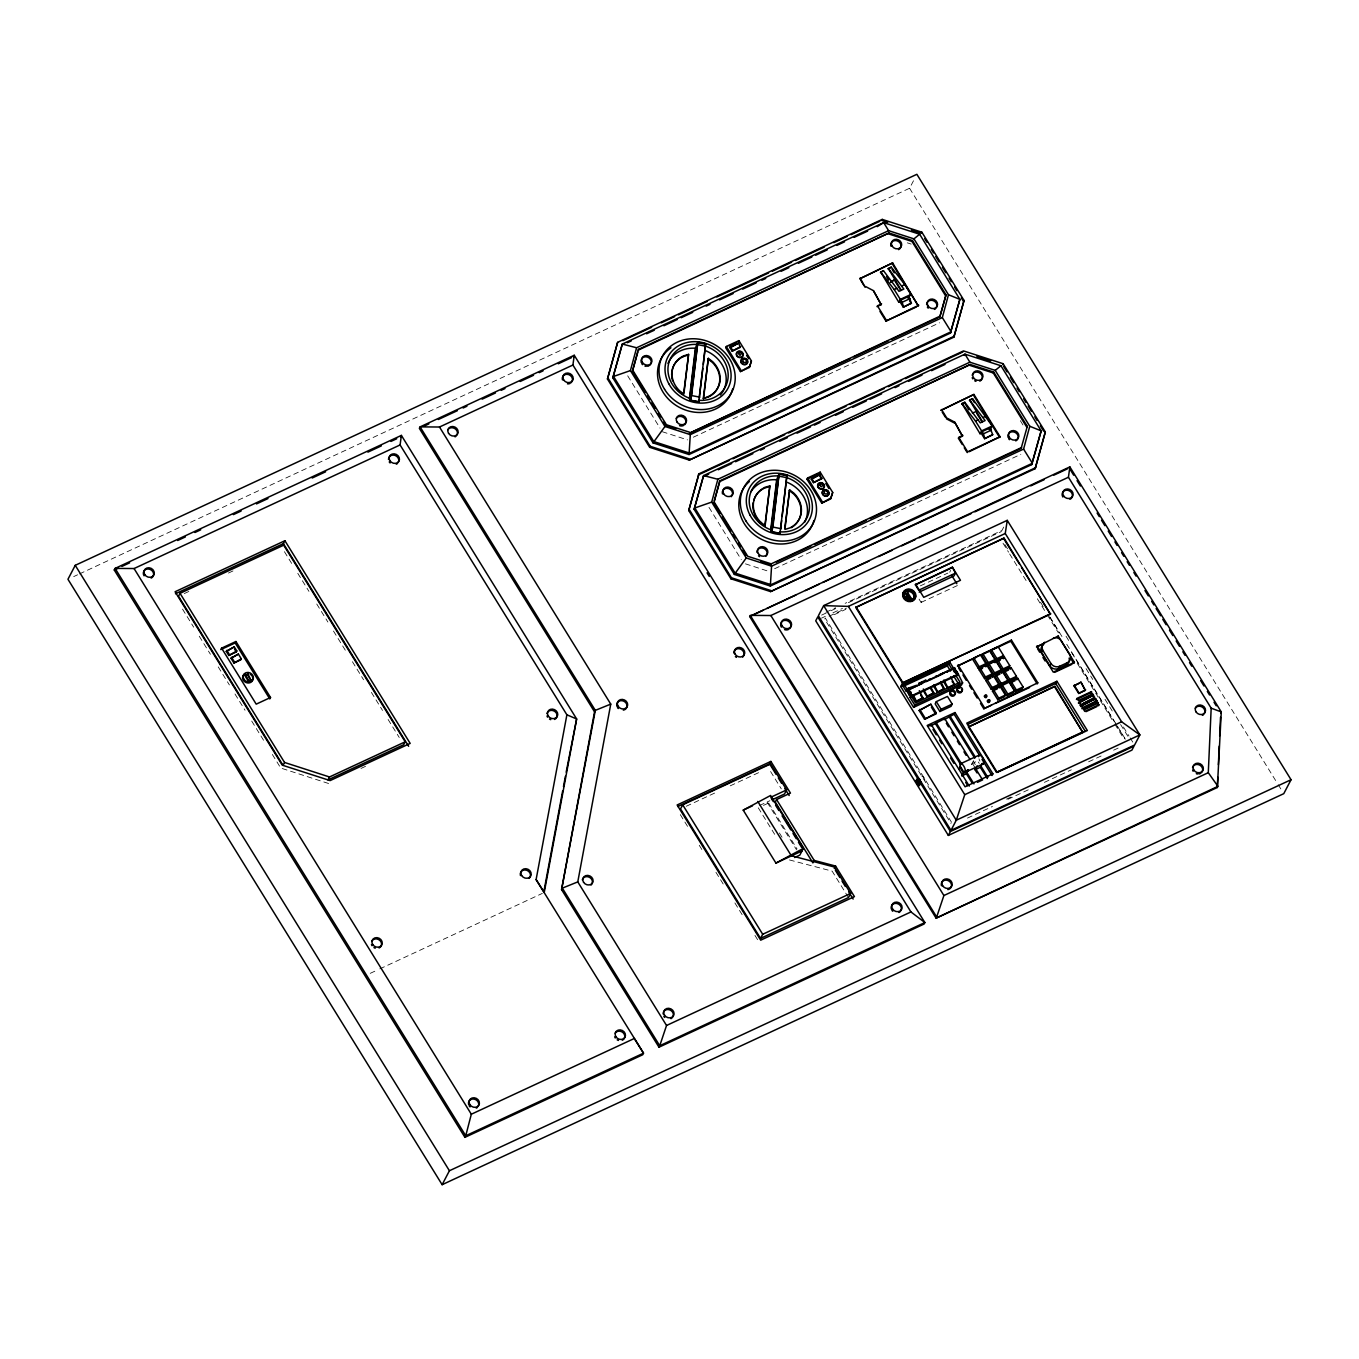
<?xml version="1.0" encoding="UTF-8"?>
<svg xmlns="http://www.w3.org/2000/svg" width="1359" height="1359" viewBox="0 0 1359 1359"><rect width="100%" height="100%" fill="white"/><g stroke="black" fill="none" stroke-linecap="round" stroke-linejoin="round"><path stroke-width="0.75" stroke-dasharray="5 3.75" d="M79.485 573.906L909.579 188.255L915.049 177.791M763.452 805.411L768.65 802.999L769.84 800.689M919.075 599.132L921.096 602.411L922.863 599.047M949.703 572.224L950.637 570.423M1003.723 527.088L1001.957 530.469L845.145 603.328M971.651 764.268L973.537 760.666M73.709 576.59L77.565 574.806M184.28 593.577L190.039 590.893M228.431 573.056L234.19 570.372M693.328 437.207L939.562 322.796M774.613 568.725L1020.847 454.314M361.001 768.447L366.726 765.78M826.017 612.213L835.581 607.762M821.6 615.117L829.262 611.567M831.164 610.667L836.906 608M848.373 602.683L1001.379 531.59M821.465 618.158L825.287 616.391M832.931 612.841L842.495 608.39M829.143 616.222L846.436 608.169M834.307 614.659L845.859 609.291M920.332 585.865L947.869 573.073M921.096 602.411L957.823 585.355M686.261 806.261L714.936 792.943M730.225 785.842L758.9 772.524M370.26 973.333L377.904 969.782M379.824 968.882L542.309 893.407M759.477 805.513L769.873 800.723M971.396 764.387L977.546 760.683L979.227 763.418M1006.509 799.092L1012.285 796.408M967.472 818.084L992.461 806.465M1007.851 799.33L1029.001 789.494M1044.391 782.359L1071.3 769.84M1088.61 761.804L1104.001 754.653M1113.616 750.185L1119.374 747.501M921.912 776.312L923.78 777.331L925.479 781.391M789.443 859.941L832.15 871.136L848.475 897.552M907.302 242.836L911.193 244.093M662.224 431.703L687.552 439.891M745.462 563.849L768.837 571.409M328.589 783.497L280.735 768.039L270.696 751.782M909.579 188.255L1277.086 782.869M1278.19 784.67L1281.537 790.072M1020.337 420.695L1024.788 427.898M1123.434 727.014L1129.006 736.034M1130.127 737.835L1133.457 743.237M1066.017 636.182L1070.467 643.385M1086.062 668.628L1092.755 679.449M1105.02 699.29L1112.817 711.912M1120.614 724.534L1128.412 737.156M1050.116 617.36L1062.296 637.065M1066.73 644.234L1116.588 724.891M1117.693 726.674L1125.439 739.228M1004.879 544.551L1009.346 551.771M1040.552 602.258L1045.003 609.461M1049.471 616.68L1059.493 632.903M1071.758 652.745L1114.108 721.255M1115.212 723.056L1125.252 739.296M1003.01 543.209L1008.548 552.162M1009.652 553.962L1027.37 582.637M1037.342 598.758L1046.209 613.096M1047.313 614.897L1058.389 632.818M1077.228 663.277L1113.785 722.427M1114.89 724.228L1123.74 738.566M972.246 763.146L974.777 767.24M951.572 822.314L825.287 618.005L824.692 619.126L950.977 823.435M627.688 375.814L659.998 428.102M708.973 507.332L741.284 559.619M770.587 771.538L781.289 788.849M768.65 802.999L797.02 848.899M767.071 802.133L796.544 849.817M779.386 832.965L783.735 840.032M758.271 807.807L774.647 834.29M680.298 814.636L688.096 827.24M699.239 845.281L703.707 852.484M715.955 872.308L723.752 884.93M734.896 902.954L742.693 915.575M754.958 935.417L759.409 942.619M284.422 551.686L292.219 564.325M297.791 573.328L308.952 591.369M316.749 604.008L327.893 622.048M333.482 631.052L346.851 652.711M352.423 661.731L363.583 679.772M371.381 692.394L382.525 710.434M388.096 719.455L399.257 737.495M182.514 609.104L193.674 627.162M199.246 636.199L210.407 654.257M218.221 666.895L229.399 684.953M234.971 693.99L245.028 710.247M251.721 721.085L265.107 742.761M975.32 764.573A4.858 1.92 65.1 0 1 973.673 761.244M979.958 761.091A4.858 1.92 65.1 0 1 978.973 758.781"/><path stroke-width="1.5" d="M877.218 226.647L883.673 222.638L888.616 230.673L913.944 238.861L948.48 294.75L942.314 317.564L690.304 434.642L689.047 454.518L653.067 442.898L612.841 377.802L622.303 344.065L883.673 222.638L919.652 234.241L959.879 299.354L950.417 333.091L689.047 454.518M964.261 355.48L964.958 354.138L969.884 362.19L995.213 370.378L1029.765 426.267L1023.582 449.082L771.572 566.159L770.332 586.035L734.353 574.415L694.126 509.319L703.588 475.582L964.958 354.138L1000.937 365.758L1041.164 430.854L1031.702 464.608L770.332 586.035M936.096 918.157L1217.953 786.351L1208.287 772.693L1211.175 708.175L1068.446 477.247L1069.856 466.884L749.658 616.493L936.096 918.157L1217.358 787.473L1221.282 711.912L1069.856 466.884L1069.261 468.006M1217.358 787.473L1217.817 777.144M1218.377 764.726L1219.21 746.125M1219.686 735.78L1220.518 717.178M908.118 692.852C908.305 689.93 912.365 694.602 908.424 692.767M683.764 392.683L688.588 354.359L683.543 355.922A24.666 21.693 27.6 0 0 679.449 390.645L683.866 394.11L688.588 354.359M689.438 398.374L695.383 348.261L697.796 342.196L705.627 343.742L698.73 401.788L690.695 400.633L690.916 398.765A30.9 27.18 27.6 0 1 668.101 366.454A30.9 27.18 27.6 0 1 697.371 344.473M690.695 400.633L697.796 342.196M698.509 402.179L698.747 400.31A30.9 27.18 27.6 0 0 728.016 378.312A30.9 27.18 27.6 0 0 705.185 346.018L705.627 343.742M702.841 368.425L699.324 397.745M703.333 364.28L705.27 347.309M703.266 398.612L708.328 358.334L712.694 361.715A24.666 21.693 27.6 0 1 708.566 396.403L703.266 398.612L708.226 397.066A24.666 21.693 27.6 0 0 712.337 362.394L707.971 359.014M703.622 397.932L708.328 358.334M764.794 526.29L769.857 485.859L764.828 487.422M769.857 485.859L765.134 525.627L760.7 522.179M770.723 529.891L776.668 479.778L779.081 473.713L786.895 475.259L779.998 533.306L771.98 532.15L772.201 530.282A30.9 27.18 27.6 0 1 749.387 497.972A30.9 27.18 27.6 0 1 778.656 475.99M771.98 532.15L779.081 473.713M779.794 533.696L780.015 531.828A30.9 27.18 27.6 0 0 809.301 509.829A30.9 27.18 27.6 0 0 786.47 477.536L786.895 475.259M780.678 528.923L781.663 520.633M782.155 516.488L786.555 478.827M784.806 528.039L789.613 489.852L793.979 493.232A24.666 21.693 27.6 0 1 789.851 527.921L784.907 529.449L789.613 489.852M400.09 444.954L401.381 435.39L115.09 568.402L114.258 569.982L464.931 1137.347L642.705 1054.754L643.52 1053.174L536.109 879.562L566.89 714.817L400.09 444.954L134.065 568.538L115.09 568.402L465.746 1135.767L464.931 1137.347M658.979 1047.194L659.744 1045.734L924.867 922.557L910.938 911.94L572.92 365.027L574.245 355.26L420.101 426.879L419.336 428.34L594.546 711.827L561.573 889.601L658.979 1047.194L924.103 924.018L924.867 922.557L574.245 355.26L573.481 356.721M950.994 830.349L956.277 820.207L1139.878 734.913L1121.634 721.782L1005.252 533.492L1007.257 520.344L823.656 605.638L818.373 615.763L950.994 830.349L1134.578 745.038L1139.878 734.913L1007.257 520.344M544.178 889.941L562.694 790.768M563.475 786.64L565.395 776.312M566.176 772.184L576.641 718.962L401.381 435.39L400.565 436.969M577.779 881.889L562.337 888.14L659.744 1045.734L666.539 1025.484L577.779 881.889L610.752 704.115L439.501 427.015L420.101 426.879L595.31 710.366L561.573 889.601M471.318 1114.227L465.746 1135.767L643.52 1053.174L634.33 1038.48L471.318 1114.227L134.065 568.538M607.456 379.025L617.632 342.332L882.229 219.394L921.861 232.202L964.041 300.458L953.865 337.168L689.268 460.089L649.653 447.298L607.456 379.025L617.632 342.332M690.304 434.642L664.976 426.471L630.423 370.582L636.607 347.768L888.616 230.673M645.406 392.377L632.411 371.347L637.609 352.134M632.411 371.347L638.594 349.314L888.99 232.984L912.467 240.56L946.034 294.852L939.833 316.902L946.034 294.852M688.741 510.542L698.917 473.849L963.514 350.911L1003.129 363.719L1045.326 431.975L1035.15 468.685L770.553 591.607L730.921 578.798L688.741 510.542L698.917 473.849M771.572 566.159L746.261 557.971L711.708 502.083L717.875 479.268L969.884 362.19M749.37 367.423L751.425 360.933L738.888 340.633L726.318 346.477L725.672 347.717L740.434 371.585L749.37 367.423L751.425 360.933M714.222 500.944L719.879 480.831L970.275 364.501L993.752 372.077L1027.302 426.369L1021.119 448.419L870.117 518.577M719.879 480.831L714.154 501.981L747.722 556.273L771.199 563.849L1021.594 447.519M831.113 497.19L832.71 492.451L820.173 472.151L807.603 477.994L806.957 479.217L821.719 503.102L830.655 498.94L832.71 492.451M950.417 333.091L959.879 299.354L948.48 294.75M953.865 337.168L964.041 300.458M1031.702 464.608L1041.164 430.854L1029.765 426.267M1035.15 468.685L1045.326 431.975M890.536 282.094L894.511 279.886L890.757 281.789M975.779 411.777L972.364 412.966M1121.634 721.782L964.754 794.675L956.277 820.207L823.656 605.638L848.373 606.386L1005.252 533.492M1208.287 772.693L943.893 895.53L936.674 917.019L750.236 615.372L770.842 615.525L1068.446 477.247M910.139 693.464L908.712 693.226M75.238 565.327L67.95 579.274L442.134 1184.691L1283.762 793.673L1291.05 779.726L916.866 174.309L75.238 565.327L449.421 1170.745L442.134 1184.691M180.034 593.339L178.522 596.244L283.046 765.355L284.558 762.467L180.034 593.339L283.708 545.18L405.22 741.81L403.708 744.698L327.995 779.879L329.507 776.974L405.22 741.81M235.939 641.499L221.602 648.158L220.838 649.602L235.175 642.943L235.939 641.499L270.543 697.49L269.778 698.934L235.175 642.943M226.257 651.352L234.275 646.867L236.823 650.978L236.296 651.98L228.805 655.463L226.257 651.352L234.275 646.867M175.464 593.764L283.402 543.634L284.914 540.729L410.18 743.407L330.118 780.593L282.264 765.151L175.09 591.743L284.914 540.729M228.805 655.463L236.823 650.978M230.996 658.249L238.369 654.07L241.307 658.843L240.781 659.845L233.952 663.022L230.996 658.249L238.369 654.07M233.952 663.022L241.307 658.843M247.474 674.693L247.882 673.911L251.092 680.553L248.663 681.674L245.045 675.814L247.474 674.693L251.092 680.553M248.663 681.674L251.5 679.772M612.841 377.802L622.303 344.065L636.607 347.768M638.594 349.314L638.135 350.197L888.99 232.984M649.653 447.298L650.163 446.296L607.983 378.023M653.067 442.898L664.976 426.471M675.746 428.815L665.961 425.656L666.437 424.755L632.886 370.463M730.004 347.649L738.583 343.08L740.315 347.343L732.144 351.132L730.004 347.649L738.583 343.08M940.309 316.018L689.455 433.232L850.004 358.64M732.144 351.132L740.723 346.562M738.243 341.873L738.888 340.633M689.268 460.089L954.392 336.166M740.434 371.585L749.998 366.2M694.126 509.319L703.588 475.582L717.875 479.268M594.546 711.827L595.31 710.366L610.752 704.115M882.229 219.394L881.702 220.413L887.648 222.332M892.642 262.916L859.805 278.765L892.642 262.916L918.378 306.013L892.234 263.697M865.037 287.242L860.213 277.983M899.964 301.749L898.809 302.276L880.683 272.072L883.503 270.747L898.995 291.336L903.837 289.093L888.361 268.504L891.266 267.145L904.805 284.575L910.904 294.461L907.897 298.063L908.763 296.381L911.413 303.159L903.31 307.168L899.964 301.749L900.83 300.067L908.763 296.381M883.503 270.747L880.428 272.547M865.445 286.46L873.429 290.639L881.193 304.654L877.014 306.607M901.238 290.214L888.361 268.504M891.266 267.145L888.106 268.98M730.921 578.798L731.448 577.796L689.268 509.54M734.353 574.415L746.261 557.971M945.558 295.752L912.008 241.46L912.467 240.56M881.193 304.654L873.429 290.639M921.861 232.202L921.334 233.204L911.43 230.011M879.986 311.432L885.966 321.081L918.786 305.231M898.809 302.276L900.321 299.388L910.904 294.461M811.289 479.166L819.851 474.597L821.6 478.861L813.429 482.649L811.289 479.166L819.851 474.597M903.31 307.168L911.413 303.159M813.429 482.649L822.008 478.079M771.199 563.849L770.74 564.749L760.955 561.59M819.528 473.391L820.173 472.151M770.553 591.607L1035.677 467.666M821.719 503.102L831.283 497.717M772.286 799.704L784.483 794.03L786.64 789.902L770.604 763.962L682.694 804.8L680.536 808.928L760.547 938.406L848.475 897.552L850.632 893.424L834.307 867.008L791.601 855.813M973.927 394.433L941.091 410.282L973.927 394.433L1000.071 436.749L969.154 451.715M719.421 481.715L970.275 364.501M677.767 806.533L769.585 763.86L770.876 761.414L790.462 793.095L776.567 799.551L775.276 801.997L812.903 862.897L814.194 860.434L776.567 799.551M981.232 433.266L984.596 438.685L992.699 434.676L990.048 427.898L982.115 431.584L980.094 433.793L961.968 403.589L964.788 402.264L980.264 422.853L985.122 420.594L969.646 400.022L972.551 398.663L992.189 425.979L990.677 428.883M855.762 607.422L1004.046 538.113L1050.439 614.217L902.444 682.965L855.762 607.422L1004.046 538.113M961.713 404.065L964.788 402.264M962.274 444.546L958.299 438.108L962.478 436.171L954.714 422.156L946.73 417.977L941.498 409.501M982.506 421.732L969.646 400.022M969.392 400.497L972.551 398.663M1027.302 426.369L1026.843 427.27L993.293 372.978L993.752 372.077M962.478 436.171L954.714 422.156M1002.619 364.722L1003.129 363.719M980.094 433.793L981.606 430.905L992.189 425.979M989.182 429.58L990.048 427.898M984.596 438.685L992.699 434.676M907.914 592.983L907.319 594.104L910.7 599.574L911.294 598.453L907.914 592.983L905.689 594.019L909.069 599.489L911.294 598.453M952.353 567.162L955.462 573.141L918.735 590.214L915.354 584.727L952.353 567.162L960.473 580.293L923.746 597.348L915.626 584.217M801.98 850.989L775.938 863.084L743.22 810.134L770.587 795.474L803.322 848.424L799.822 855.117L794.624 857.529M760.547 938.406L762.705 934.279L850.632 893.424M955.462 573.141L954.018 575.893L919.143 592.099M901.917 684.307L906.062 691.001L954.494 667.643L955.343 669.019A2.089 1.835 27.6 0 0 954.12 671.686A2.089 1.835 27.6 0 0 957.365 672.297L962.614 682.881L961.442 685.123L913.588 707.359L900.745 686.55L901.917 684.307L949.754 662.071L953.899 668.781L946.645 672.144M902.444 682.965L1050.728 613.639M906.062 691.001L908.288 689.115M910.751 693.09A2.089 1.835 27.6 0 1 909.29 695.196L906.64 689.879M909.29 695.196L909.596 694.636A2.089 1.835 27.6 0 0 910.802 691.969A2.089 1.835 27.6 0 0 907.557 691.357M913.588 707.359L914.777 705.1L909.969 697.337L910.564 696.216L958.401 673.979M912.212 695.451L911.617 696.572L915.541 702.926L960.049 682.252L956.124 675.899L956.719 674.777M911.906 694.925L915.966 701.482L922.948 697.83L919.296 690.644M915.966 701.482L922.948 697.83M834.256 868.503L835.547 866.04L814.194 860.434M919.143 710.502L930.864 704.217L936.266 712.965L935.688 714.087L924.562 719.268L919.143 710.502L930.864 704.217M923.831 691.595L926.872 696.521L933.837 692.869L930.966 687.603M904.72 685.7L947.376 665.893L948.548 663.634L952.217 669.562L952.795 668.441M926.872 696.521L933.837 692.869M948.582 664.33L949.754 662.071M933.31 685.683L937.37 692.258L944.335 688.588L940.649 681.606M924.562 719.268L936.266 712.965M936.334 701.618L935.162 703.86L939.901 711.521L951.028 706.357L952.2 704.098L947.461 696.437L936.334 701.618L941.074 709.279L939.901 711.521M953.899 668.781L954.494 667.643M937.37 692.258L944.335 688.588M953.678 670.565A2.089 1.835 27.6 0 1 955.037 669.579L955.343 669.019M1011.419 640.106L1010.824 641.244L1037.206 683.934L1037.8 682.813L1011.419 640.106L957.416 666.046L976.492 657.195M955.836 670.853C952.285 668.254 957.127 675.763 956.124 670.293M950.587 676.918L954.443 684.324L947.461 687.977L943.401 681.42M956.736 671.295L955.955 672.841M956.006 673.334A2.089 1.835 27.6 0 0 957.076 672.858L957.365 672.297M969.273 786.097L931.391 724.789L930.796 725.927L944.726 718.605L970.037 759.579M954.443 684.324L952.115 681.589M973.791 658.011L972.908 659.693L978.327 668.458L985.003 665.349L985.887 663.668L980.468 654.902L973.791 658.011L979.21 666.759L978.327 668.458M944.726 718.605L944.131 719.726L954.137 714.222L955.02 712.541L992.902 773.849L992.019 775.53L981.996 759.307M982.914 653.9L982.03 655.599L987.449 664.347L994.125 661.255L995.009 659.557L989.59 650.808L982.914 653.9L988.333 662.665L987.449 664.347M979.176 669.919L980.06 668.22L986.736 665.129L992.155 673.877L991.272 675.576L984.596 678.668L979.176 669.919L982.523 668.356M991.475 649.908L990.592 651.59L996.011 660.355L1002.687 657.246L1003.571 655.565L998.152 646.799L991.475 649.908L996.894 658.656L996.011 660.355M985.853 666.81L986.736 665.129M989.182 664.126L988.299 665.808L993.718 674.574L1000.394 671.465L1001.277 669.783L995.858 661.018L989.182 664.126L994.601 672.875L993.718 674.574M984.596 678.668L985.479 676.986L992.155 673.877M994.975 662.716L995.858 661.018M985.819 680.485L986.702 678.804L993.378 675.695L998.797 684.46L997.914 686.142L991.238 689.251L985.819 680.485L990.83 678.158M996.86 661.816L997.744 660.117L1004.42 657.026L1009.839 665.774L1008.956 667.473L1002.279 670.565L996.86 661.816L1000.207 660.253M992.495 677.377L993.378 675.695M1003.537 658.707L1004.42 657.026M968.457 726.963L1054.958 686.346L1082.749 732.331L996.521 772.388L968.457 726.963L1054.958 686.346M994.941 676.391L995.824 674.693L1002.5 671.601L1007.919 680.349L1007.036 682.048L1000.36 685.14L994.941 676.391L999.952 674.064M991.238 689.251L992.121 687.552L998.797 684.46M1002.279 670.565L1003.163 668.883L1009.839 665.774M1001.617 673.283L1002.5 671.601M992.427 691.102L993.31 689.404L999.986 686.312L1005.405 695.061L1004.522 696.759L997.846 699.851L992.427 691.102L997.438 688.775M980.502 703.401L983.797 708.752L1037.8 682.813M1003.503 672.382L1004.386 670.7L1011.062 667.592L1016.481 676.357L1015.598 678.039L1008.922 681.148L1003.503 672.382L1008.514 670.055M999.103 687.994L999.986 686.312M1000.36 685.14L1001.243 683.458L1007.919 680.349M1010.179 669.274L1011.062 667.592M1002.432 685.31L1001.549 686.991L1006.968 695.757L1013.644 692.648L1014.527 690.967L1009.108 682.201L1002.432 685.31L1007.851 694.075L1006.968 695.757M958.91 769.33L960.388 766.527L963.769 771.997L961.713 775.938L966.402 773.764L968.457 769.823L963.769 771.997M997.846 699.851L998.729 698.169L1005.405 695.061M1008.922 681.148L1009.805 679.449L1016.481 676.357M1010.111 682.999L1010.994 681.301L1017.67 678.209L1023.089 686.958L1022.206 688.656L1015.53 691.748L1010.111 682.999L1015.122 680.672M1016.787 679.891L1017.67 678.209M1070.586 658.181L1073.831 663.447L1074.425 662.309L1058.185 636.046L1036.458 646.986L1044.137 643.419M1015.53 691.748L1016.413 690.066L1023.089 686.958M977.036 772.965L975.049 769.738L977.104 765.797M975.049 769.738L980.332 767.274L982.404 763.333M1041.402 652.218L1042.574 649.959A8.341 7.339 27.6 0 1 1044.663 642.246L1043.491 644.489A8.341 7.339 27.6 0 0 1041.402 652.218L1049.76 665.723A6.489 5.708 27.6 0 0 1058.457 668.543L1066.102 664.993L1067.291 662.733A7.033 6.183 27.6 0 0 1069.584 654.257L1061.243 640.769A5.912 5.198 27.6 0 0 1053.327 638.22M948.344 835.411L950.4 831.47L1133.984 746.176L1131.928 750.117L948.344 835.411L815.723 620.825L817.778 616.884L950.4 831.47M1057.591 637.167L1058.185 636.046M1049.76 665.723L1050.932 663.481L1042.574 649.959M996.521 772.388L1083.038 731.771M1058.457 668.543L1059.629 666.284L1067.291 662.733M967.523 724.5L1055.739 683.509L1056.911 681.267L1087.353 730.53L997.234 772.405L966.776 723.141L1056.911 681.267M1073.95 685.802L1080.915 682.133L1085.365 690.372L1078.689 693.464L1073.95 685.802L1078.961 683.475M1080.915 682.133L1085.365 690.372M1078.689 693.464L1085.654 689.794M1093.519 695.145L1078.468 702.994L1093.519 695.145L1094.284 698.458L1083.429 703.503M1079.81 705.185L1094.878 697.337M1082.545 707.58L1081.951 708.718L1097.002 700.87L1095.66 698.679L1081.186 705.406L1082.545 707.58L1097.002 700.87M1090.869 692.75L1091.447 691.629L1092.211 694.942L1090.869 692.75L1076.396 699.477M1080.592 706.527L1095.66 698.679M1097.274 703.588L1097.868 702.45L1098.633 705.763L1097.274 703.588L1084.618 709.466M1220.705 713.033L1221.282 711.912L1211.175 708.175M913.944 238.861L919.652 234.241M995.213 370.378L1000.937 365.758M908.373 692.444L909.613 692.36M775.938 863.084L803.322 848.424M114.258 569.982L118.097 568.198M121.953 566.397L129.632 562.83M177.672 540.508L185.351 536.941M194.966 532.49L200.724 529.806M233.391 514.619L241.087 511.052M256.46 503.917L267.978 498.566M312.179 478.028L325.633 471.777M367.898 452.139L381.352 445.888M390.95 441.42L396.726 438.753M425.044 425.69L428.849 423.923M438.362 419.489L457.405 410.656M463.113 408.006L466.918 406.239M482.139 399.155L495.457 392.972M501.165 390.322L504.97 388.555M520.208 381.471L533.526 375.288M539.234 372.638L543.039 370.871M558.26 363.787L571.578 357.604M622.864 340.65L651.624 327.298M661.204 322.847L674.625 316.613M678.464 314.829L707.224 301.46M716.805 297.009L768.582 272.955M772.422 271.171L791.584 262.27M795.423 260.486L824.183 247.134M833.763 242.666L847.184 236.432M851.023 234.665L879.783 221.296M439.501 427.015L572.92 365.027M627.365 342.723L631.222 340.939M646.595 333.787L654.274 330.22M663.888 325.752L677.343 319.501M681.182 317.717L692.716 312.366M706.17 306.115L710.01 304.331M719.624 299.863L733.079 293.612M742.677 289.144L756.131 282.893M761.906 280.226L765.746 278.442M781.119 271.29L788.815 267.723M798.413 263.255L811.867 257.004M815.706 255.22L827.24 249.869M836.855 245.401L844.534 241.834M854.148 237.366L867.603 231.115M729.273 346.035L736.459 342.706M880.683 272.072L894.205 289.501L897.042 288.193M901.883 285.934L904.805 284.575M881.6 303.872L877.421 305.826L886.374 320.299M903.48 306.845L902.189 302.276L910.122 298.572M885.966 321.081L916.476 306.896M853.826 356.856L888.225 340.871M892.048 339.104L937.931 317.785M247.882 673.911L245.452 675.032L249.071 680.893M698.39 474.852L729.07 460.599M732.909 458.815L784.67 434.761M788.509 432.977L846.028 406.256M849.868 404.472L884.369 388.436M888.208 386.652L901.629 380.418M905.468 378.651L962.987 351.913M704.811 476.024L708.651 474.24M718.265 469.772L731.72 463.521M735.559 461.737L752.852 453.702M760.547 450.135L764.387 448.351M779.76 441.199L787.456 437.632M797.053 433.164L810.508 426.913M814.364 425.129L820.123 422.445M835.496 415.31L843.192 411.743M852.789 407.275L866.244 401.024M870.083 399.24L881.617 393.872M895.071 387.621L898.911 385.837M908.525 381.369L921.98 375.135M931.594 370.667L945.049 364.416M270.543 697.49L256.205 704.149L221.602 648.158M806.957 479.217L817.727 474.223M961.968 403.589L975.49 421.018L978.327 419.693M983.169 417.451L986.073 416.092M962.885 435.39L958.707 437.326L967.659 451.817L1000.071 436.749M984.765 438.362L983.474 433.776L991.407 430.09M776.465 562.082L810.864 546.097M814.687 544.313L866.295 520.344M749.658 616.493L763.129 610.242M766.986 608.441L795.864 595.021M805.479 590.553L818.967 584.302M822.807 582.501L869.03 561.046M878.644 556.561L892.133 550.31M901.747 545.825L915.236 539.574M919.075 537.773L947.953 524.37M957.585 519.885L971.073 513.634M974.913 511.833L1021.119 490.378M1030.751 485.893L1044.222 479.642M1053.854 475.157L1067.342 468.906M915.354 584.727L952.081 567.671M948.548 663.634L904.041 684.307L907.71 690.236M900.745 686.55L917.971 678.549M927.534 674.098L946.662 665.214M980.298 655.412L1010.824 641.244M944.352 672.518L939.341 674.845L947.699 671.363L946.017 671.737M909.562 689.37L922.54 683.339M926.243 681.623L942.942 673.877M770.876 761.414L677.139 804.97L760.7 940.173L854.437 896.617L835.547 866.04M909.969 697.337L957.823 675.1M979.21 666.759L985.887 663.668M988.333 662.665L995.009 659.557M996.894 658.656L1003.571 655.565M914.777 705.1L962.614 682.881M994.601 672.875L1001.277 669.783M941.074 709.279L952.2 704.098M743.22 810.134L752.512 805.819M770.961 797.189L786.64 789.902M955.02 712.541L927.195 725.468L965.094 786.776L992.902 773.849M928.01 726.369L931.391 724.789M1074.425 662.309L1053.276 672.144L1037.036 645.865M1007.851 694.075L1014.527 690.967M1054.618 672.365L1071.911 664.33M983.797 708.752L991.441 705.202M995.247 703.435L1029.578 687.484M1091.447 691.629L1076.991 698.356L1078.333 700.531L1092.806 693.82M1079.556 700.819L1090.411 695.774M916.068 781.153C918.48 771.878 922.829 794.964 916.068 781.153L919.771 779.42M916.306 782.003L920.026 780.287M916.679 782.869L920.383 781.153M917.121 783.684L920.824 781.969M960.745 763.673L979.38 755.009M917.631 784.398L921.334 782.682M1097.868 702.45L1083.412 709.177L1084.754 711.369L1099.227 704.642M1085.977 711.657L1096.832 706.612M963.582 772.337L968.067 770.043M964.567 772.591L983.203 763.928M977.427 782.325L982.608 779.913L975.626 768.616M666.539 1025.484L910.938 911.94M449.421 1170.745L1291.05 779.726M630.423 370.582L613.538 376.46L653.781 441.556L689.743 453.176L951.113 331.749L942.314 317.564M711.708 502.083L694.823 507.977L735.066 573.073L771.029 584.693L1032.398 463.266L1023.582 449.082M683.203 356.585L688.232 355.022M769.517 486.539L764.471 488.102A24.666 21.693 27.6 0 0 753.633 500.825M916.561 685.259L907.846 688.35L909.884 688.35M935.926 676.018L937.88 676.357M929.25 679.109L931.204 679.466M697.592 342.587L705.406 344.133M698.016 344.693L705.848 346.239M691.969 395.622L699.783 397.168M690.899 400.242L698.73 401.788M778.877 474.104L786.691 475.65M779.302 476.194L787.116 477.756M773.254 527.139L781.068 528.685M772.184 531.76L779.998 533.306M888.531 233.884L912.008 241.46M976.849 356.398L990.728 360.882M969.799 365.384L993.293 372.978M666.437 424.755L689.913 432.332M650.163 446.296L689.794 459.087M731.448 577.796L771.08 590.604M284.558 762.467L329.507 776.974M566.89 714.817L576.641 718.962L544.229 892.506L536.109 879.562M981.996 763.571L982.642 763.911A4.858 1.92 65.1 0 0 982.625 757.863A4.858 1.92 65.1 0 0 978.599 756.657M946.323 418.759L954.29 422.938M682.031 393.634L679.075 391.341A24.666 21.693 27.6 0 1 676.323 388.113M789.256 490.531L793.622 493.912A24.666 21.693 27.6 0 1 791.244 527.683M763.316 525.152L760.344 522.858A24.666 21.693 27.6 0 1 757.609 519.631M1070.365 469.806L1073.712 475.208M1077.058 480.627L1080.388 486.029M1097.104 513.056L1099.329 516.658M1101.554 520.259L1104.884 525.661M1108.231 531.063L1111.577 536.465M1114.907 541.884L1117.132 545.486M1121.6 552.688L1123.825 556.29M1127.155 561.692L1129.397 565.293M1133.848 572.513L1136.073 576.114M1144.974 590.519L1148.321 595.922M1151.668 601.341L1153.893 604.942M1156.118 608.543L1160.569 615.746M1162.794 619.347L1166.141 624.749M1169.47 630.168L1172.817 635.57M1176.164 640.972L1179.493 646.374M1182.84 651.776L1185.065 655.378M1189.516 662.597L1191.741 666.199M1200.66 680.604L1203.989 686.006M1207.336 691.425L1209.561 695.027M1214.012 702.229L1216.237 705.831M924.664 238.589L926.889 242.191M931.323 249.377L933.548 252.961M935.756 256.562L939.086 261.947M942.433 267.332L945.762 272.717M949.092 278.119L951.3 281.704M954.63 287.089L956.855 290.69M961.306 297.876L963.514 301.46M1003.723 366.522L1007.053 371.907M1010.383 377.292L1013.712 382.677M1017.042 388.079L1019.267 391.664M1023.701 398.85L1025.926 402.451M1028.151 406.035L1031.481 411.42M1034.811 416.822L1037.036 420.407M1040.365 425.792L1043.695 431.194M973.52 395.214L999.663 437.53M892.099 269.388L894.256 272.87M972.297 399.138L974.454 402.638M909.579 300.764L911.243 303.482M894.511 280.26L900.83 290.486M976.832 413.476L982.115 422.003M886.527 276.54L888.718 280.09M964.533 402.757L968.916 409.823M894.205 289.501L900.321 299.388M900.83 300.067L902.189 302.276M975.49 421.018L981.606 430.905M982.115 431.584L983.474 433.776M860.859 280.464L864.001 285.543M942.144 411.981L945.286 417.06M964.261 447.774L967.251 452.598M1003.757 538.674L1019.318 563.849M1021.543 567.45L1050.439 614.217M1092.925 696.267L1094.284 698.458M1095.065 699.8L1096.424 701.991M1074.239 685.242L1078.978 692.903M1079.046 701.856L1080.405 704.047M1037.529 648.736L1039.703 652.252M1042.948 657.501L1045.105 661.001M1055.739 683.509L1085.094 731.023M1054.669 686.907L1082.749 732.331M951.725 575.503L956.804 583.707M997.744 660.117L1003.163 668.883M1004.386 670.7L1009.805 679.449M1010.994 681.301L1016.413 690.066M995.824 674.693L1001.243 683.458M980.06 668.22L985.479 676.986M986.702 678.804L992.121 687.552M993.31 689.404L998.729 698.169M958.01 664.925L984.392 707.614M958.52 667.83L960.711 671.38M962.919 674.947L966.215 680.281M969.511 685.615L971.702 689.183M973.91 692.733L977.206 698.067M955.037 669.579L957.076 672.858M905.943 596.499L907.625 599.251M947.376 665.893L950.502 670.955M953.644 676.035L958.876 684.494M746.601 355.395L748.707 358.776M825.796 483.532L828.939 488.594M819.443 475.378L821.6 478.861M941.006 684.223L944.046 689.149M730.412 346.868L732.569 350.35M811.697 478.385L813.837 481.867M954.137 714.222L979.771 755.706M726.318 346.477L741.063 370.361M807.603 477.994L822.348 501.862M950.009 716.142L975.337 757.116M980.926 766.153L987.908 777.45M949.431 717.263L974.76 758.237M980.332 767.274L987.314 778.571M930.507 688.503L933.548 693.43M946.34 723.294L948.531 726.844M951.844 732.195L954.035 735.763M957.348 741.114L959.539 744.664M963.956 751.799L966.147 755.366M931.357 707.088L935.688 714.087M920.621 695.112L922.642 698.39M936.079 722.614L961.408 763.588M966.979 772.625L973.961 783.922M935.485 723.735L960.813 764.726M966.402 773.764L972.381 783.43M933.004 729.477L936.3 734.828M939.613 740.179L941.804 743.73M950.62 757.999L953.916 763.333M965.688 782.393L967.693 785.621M919.737 709.381L925.139 718.13M856.051 606.861L902.75 682.405M909.596 694.636L910.564 696.216M848.373 606.386L964.754 794.675M647.563 395.877L649.738 399.376M651.895 402.876L655.14 408.142M658.385 413.391L660.559 416.89M663.804 422.139L665.961 425.656M713.696 502.864L720.185 513.379M722.359 516.879L731.023 530.893M733.181 534.393L735.338 537.892M738.6 543.158L740.757 546.658M742.914 550.157L746.176 555.406M770.842 615.525L943.893 895.53M707.054 572.835L709.279 576.437M769.585 763.86L776.125 774.426M778.299 777.943L781.561 783.226M784.822 788.509L789.171 795.542M835.377 870.304L839.811 877.489M842.036 881.091L845.366 886.476M848.712 891.878L853.146 899.063M771.216 798.158L773.39 801.691M775.564 805.224L778.843 810.508M782.104 815.808L790.836 829.924M793.01 833.458L796.289 838.741M798.463 842.274L801.742 847.557M757.744 801.436L790.479 854.386M682.694 804.8L762.705 934.279M283.402 543.634L408.651 746.295M234.597 649.245L236.296 651.98M231.523 657.246L234.478 662.02M226.783 650.349L229.331 654.46M923.322 688.962L927.161 695.961M933.973 684.698L937.659 691.697M943.91 680.01L947.767 687.416M913.537 695.536L916.272 700.921M562.439 379.908A5.3 4.655 27.6 0 1 568.606 374.54A5.3 4.655 27.6 0 1 571.12 382.711M570.067 383.391A5.3 4.655 27.6 0 1 567.501 383.85M1192.539 767.58A5.3 4.655 27.6 0 1 1200.031 765.253A5.3 4.655 27.6 0 1 1201.288 772.863M1200.235 773.543A5.3 4.655 27.6 0 1 1199.012 773.934M1197.67 773.984A5.3 4.655 27.6 0 1 1196.328 773.73M1193.151 771.249A5.3 4.655 27.6 0 1 1192.607 770.06M456.063 436.171A5.3 4.655 27.6 0 1 455.01 436.851M447.807 429.767A5.3 4.655 27.6 0 1 454.806 428.561A5.3 4.655 27.6 0 1 456.862 435.237M828.361 491.839A3.448 3.024 27.6 0 1 825.864 496.29A3.448 3.024 27.6 0 1 822.314 491.873A3.448 3.024 27.6 0 1 827.818 491.16M890.875 243.686A5.3 4.655 27.6 0 1 898.945 241.766A5.3 4.655 27.6 0 1 898.588 249.648M890.943 246.166A5.3 4.655 27.6 0 1 890.74 244.926M900.015 911.787A5.3 4.655 27.6 0 1 898.979 912.467M892.727 911.226A5.3 4.655 27.6 0 1 891.878 910.173M891.334 908.984A5.3 4.655 27.6 0 1 896.838 903.429A5.3 4.655 27.6 0 1 900.813 910.853M733.792 653.05A5.3 4.655 27.6 0 1 740.808 649.177A5.3 4.655 27.6 0 1 742.677 657.11M736.476 657.382A5.3 4.655 27.6 0 1 735.389 656.55M1203.479 714.681A5.3 4.655 27.6 0 1 1202.443 715.361M1195.224 708.277A5.3 4.655 27.6 0 1 1202.239 707.071A5.3 4.655 27.6 0 1 1204.278 713.747M935.519 308.731A5.3 4.655 27.6 0 1 934.465 309.393M928.214 308.17A5.3 4.655 27.6 0 1 927.365 307.117M926.617 304.671A5.3 4.655 27.6 0 1 933.004 300.543A5.3 4.655 27.6 0 1 936.317 307.797M641.21 362.411A5.3 4.655 27.6 0 1 647.377 357.026A5.3 4.655 27.6 0 1 649.891 365.214M648.838 365.894A5.3 4.655 27.6 0 1 647.614 366.267M646.272 366.335A5.3 4.655 27.6 0 1 644.93 366.064M642.586 364.654A5.3 4.655 27.6 0 1 641.754 363.6M676.238 418.436A5.3 4.655 27.6 0 1 683.815 417.621A5.3 4.655 27.6 0 1 684.511 424.84M683.458 425.52A5.3 4.655 27.6 0 1 679.551 425.69M756.453 517.915A24.666 21.693 27.6 0 1 753.226 502.677M760.734 522.162A24.666 21.693 27.6 0 1 764.862 487.473M1008.106 437.428A5.3 4.655 27.6 0 1 1011.198 431.941A5.3 4.655 27.6 0 1 1017.687 434.914A5.3 4.655 27.6 0 1 1015.751 440.911M1009.499 439.687A5.3 4.655 27.6 0 1 1008.65 438.634M972.161 375.203A5.3 4.655 27.6 0 1 980.23 373.266A5.3 4.655 27.6 0 1 979.856 381.166M975.949 381.352A5.3 4.655 27.6 0 1 974.709 380.775M972.772 378.872A5.3 4.655 27.6 0 1 972.229 377.683M722.478 493.912A5.3 4.655 27.6 0 1 728.662 488.544A5.3 4.655 27.6 0 1 731.176 496.731M756.895 552.298A5.3 4.655 27.6 0 1 763.928 548.424A5.3 4.655 27.6 0 1 765.797 556.358M759.579 556.629A5.3 4.655 27.6 0 1 758.492 555.797M750.915 491.737A30.9 27.18 27.6 0 1 776.668 479.778M786.385 482.003A30.9 27.18 27.6 0 1 804.681 522.128M941.447 885.745A5.3 4.655 27.6 0 1 944.947 880.173A5.3 4.655 27.6 0 1 951.351 884.029A5.3 4.655 27.6 0 1 947.852 889.618M672.637 380.843A24.666 21.693 27.6 0 1 671.805 376.953M671.669 375.016A24.666 21.693 27.6 0 1 683.22 356.619M546.964 713.509A5.3 4.655 27.6 0 1 555.016 711.572A5.3 4.655 27.6 0 1 554.659 719.455M550.752 719.641A5.3 4.655 27.6 0 1 549.495 719.064M547.558 717.178A5.3 4.655 27.6 0 1 547.014 715.972M144.071 575.825A5.3 4.655 27.6 0 1 145.804 569.438A5.3 4.655 27.6 0 1 152.887 571.714A5.3 4.655 27.6 0 1 151.155 578.119M616.918 706.289A5.3 4.655 27.6 0 1 620.417 700.7A5.3 4.655 27.6 0 1 626.822 704.574A5.3 4.655 27.6 0 1 623.322 710.145M618.311 708.532A5.3 4.655 27.6 0 1 617.462 707.478M397.389 463.521A5.3 4.655 27.6 0 1 396.335 464.2M390.084 462.96A5.3 4.655 27.6 0 1 389.235 461.907M388.487 459.461A5.3 4.655 27.6 0 1 394.874 455.333A5.3 4.655 27.6 0 1 398.17 462.587M371.907 940.921A5.3 4.655 27.6 0 1 380.01 940.547A5.3 4.655 27.6 0 1 379.11 947.987M375.22 948.174A5.3 4.655 27.6 0 1 373.963 947.597M372.026 945.711A5.3 4.655 27.6 0 1 371.483 944.505M520.446 875.57A5.3 4.655 27.6 0 1 526.612 870.202A5.3 4.655 27.6 0 1 529.127 878.373M732.62 389.031A39.071 34.366 27.6 0 1 675.593 405.101A39.071 34.366 27.6 0 1 670.955 347.802M705.1 350.486A30.9 27.18 27.6 0 1 720.389 395.01M667.982 363.363A30.9 27.18 27.6 0 1 695.383 348.261M780.796 623.492A5.3 4.655 27.6 0 1 788.288 621.165A5.3 4.655 27.6 0 1 789.545 628.775M788.492 629.455A5.3 4.655 27.6 0 1 784.585 629.642M781.391 627.162A5.3 4.655 27.6 0 1 780.644 624.715M739.585 351.437A3.448 3.024 27.6 0 1 742.727 356.092A3.448 3.024 27.6 0 1 737.139 356.347A3.448 3.024 27.6 0 1 738.718 351.471M813.905 520.548A39.071 34.366 27.6 0 1 758.594 537.705A39.071 34.366 27.6 0 1 749.336 481.562M582.281 879.8A5.3 4.655 27.6 0 1 589.789 877.472A5.3 4.655 27.6 0 1 591.029 885.083M671.992 1017.976A5.3 4.655 27.6 0 1 670.938 1018.655M664.687 1017.415A5.3 4.655 27.6 0 1 663.838 1016.362M663.09 1013.916A5.3 4.655 27.6 0 1 669.477 1009.788A5.3 4.655 27.6 0 1 672.79 1017.042M1062.874 497.037A5.3 4.655 27.6 0 1 1064.607 490.633A5.3 4.655 27.6 0 1 1071.707 492.926A5.3 4.655 27.6 0 1 1069.975 499.314M615.134 1033.18A5.3 4.655 27.6 0 1 623.237 1032.806A5.3 4.655 27.6 0 1 622.354 1040.247M618.447 1040.433A5.3 4.655 27.6 0 1 617.19 1039.856M615.253 1037.97A5.3 4.655 27.6 0 1 614.71 1036.764M477.332 1107.449A5.3 4.655 27.6 0 1 476.296 1108.129M470.044 1106.889A5.3 4.655 27.6 0 1 469.195 1105.835M468.651 1104.629A5.3 4.655 27.6 0 1 474.172 1099.091A5.3 4.655 27.6 0 1 478.13 1106.515M903.803 597.043A5.334 4.706 27.6 0 1 910.037 591.624A5.334 4.706 27.6 0 1 912.569 599.88M961.56 689.489A2.667 2.344 27.6 0 1 960.066 692.903A2.667 2.344 27.6 0 1 956.719 690.321A2.667 2.344 27.6 0 1 959.947 688.249M915.354 594.546A6.676 5.878 27.6 0 1 908.118 601.476A6.676 5.878 27.6 0 1 903.684 591.743A6.676 5.878 27.6 0 1 914.658 593.034M1069.125 658.096A7.033 6.183 27.6 0 1 1066.102 664.993M1059.629 666.284A6.489 5.708 27.6 0 1 1050.932 663.481M907.268 691.918A2.089 1.835 27.6 0 1 910.105 692.037M954.816 693.345A2.667 2.344 27.6 0 1 952.829 696.199A2.667 2.344 27.6 0 1 949.72 693.803A2.667 2.344 27.6 0 1 952.251 691.374M953.559 691.799A2.667 2.344 27.6 0 1 954.12 692.224M252.145 676.153A5.3 4.655 27.6 0 1 250.413 682.541A5.3 4.655 27.6 0 1 243.329 680.247A5.3 4.655 27.6 0 1 245.062 673.86M250.209 674.251A5.3 4.655 27.6 0 1 251.296 675.1M695.621 349.246L689.625 399.784L691.578 395.86L697.439 345.764L695.621 349.246M738.498 353.255C740.536 359.167 743.271 349.569 738.498 353.255M776.906 480.763L770.91 531.301L772.863 527.36L778.724 477.281L776.906 480.763M819.783 484.772C821.821 490.684 824.556 481.086 819.783 484.772M984.375 696.165C986.838 701.414 988.061 691.476 984.375 696.165M984.663 695.604C985.411 699.545 988.656 694.534 984.697 695.638M987.347 700.972C988.231 705.644 992.512 698.526 987.959 699.902C987.772 704.743 991.713 698.645 987.347 700.972M925.428 680.281L918.752 683.39L927.127 680.604L925.428 680.281M964.024 772.558L963.378 772.235A4.858 1.92 65.1 0 1 960.337 767.427L960.066 766.306A4.858 1.92 65.1 0 1 961.73 763.894A4.858 1.92 65.1 0 1 965.094 769.211A4.858 1.92 65.1 0 1 964.024 772.558M448.555 433.334A5.3 4.655 27.6 0 0 457.507 434.014A5.3 4.655 27.6 0 0 452.853 426.505A5.3 4.655 27.6 0 0 448.555 433.334M1193.797 770.026A5.3 4.655 27.6 0 0 1202.732 770.706A5.3 4.655 27.6 0 0 1198.077 763.197A5.3 4.655 27.6 0 0 1193.797 770.026M1063.519 495.797A5.3 4.655 27.6 0 0 1072.472 496.494A5.3 4.655 27.6 0 0 1067.817 488.968A5.3 4.655 27.6 0 0 1063.519 495.797M563.611 379.874A5.3 4.655 27.6 0 0 572.564 380.571A5.3 4.655 27.6 0 0 567.909 373.046A5.3 4.655 27.6 0 0 563.611 379.874M1195.988 711.844A5.3 4.655 27.6 0 0 1204.923 712.524A5.3 4.655 27.6 0 0 1200.269 704.998A5.3 4.655 27.6 0 0 1195.988 711.844M782.037 625.938A5.3 4.655 27.6 0 0 790.972 626.618A5.3 4.655 27.6 0 0 786.334 619.109A5.3 4.655 27.6 0 0 782.037 625.938M822.807 494.166A3.448 3.024 27.6 0 0 828.616 494.625A3.448 3.024 27.6 0 0 825.592 489.733A3.448 3.024 27.6 0 0 822.807 494.166M942.619 885.711A5.3 4.655 27.6 0 0 951.572 886.391A5.3 4.655 27.6 0 0 946.917 878.882A5.3 4.655 27.6 0 0 942.619 885.711M824.369 493.113A1.835 1.614 27.6 0 0 827.478 493.351A1.835 1.614 27.6 0 0 825.864 490.735A1.835 1.614 27.6 0 0 824.369 493.113M818.237 487.049A3.448 3.024 27.6 0 0 824.064 487.507A3.448 3.024 27.6 0 0 821.04 482.615A3.448 3.024 27.6 0 0 818.237 487.049M818.067 487.388A3.448 3.024 27.6 0 0 823.877 487.83A3.448 3.024 27.6 0 0 820.87 482.955A3.448 3.024 27.6 0 0 818.067 487.388M892.133 246.132A5.3 4.655 27.6 0 0 901.068 246.828A5.3 4.655 27.6 0 0 896.413 239.303A5.3 4.655 27.6 0 0 892.133 246.132M892.523 908.95A5.3 4.655 27.6 0 0 901.459 909.63A5.3 4.655 27.6 0 0 896.821 902.104A5.3 4.655 27.6 0 0 892.523 908.95M736.969 355.531A3.448 3.024 27.6 0 0 742.778 355.99A3.448 3.024 27.6 0 0 739.755 351.098A3.448 3.024 27.6 0 0 736.969 355.531M735.185 654.274A5.3 4.655 27.6 0 0 744.12 654.953A5.3 4.655 27.6 0 0 739.466 647.428A5.3 4.655 27.6 0 0 735.185 654.274M928.01 305.877A5.3 4.655 27.6 0 0 936.946 306.573A5.3 4.655 27.6 0 0 932.308 299.048A5.3 4.655 27.6 0 0 928.01 305.877M642.382 362.377A5.3 4.655 27.6 0 0 651.335 363.057A5.3 4.655 27.6 0 0 646.68 355.531A5.3 4.655 27.6 0 0 642.382 362.377M677.003 422.003A5.3 4.655 27.6 0 0 685.938 422.683A5.3 4.655 27.6 0 0 681.301 415.158A5.3 4.655 27.6 0 0 677.003 422.003M1009.295 437.394A5.3 4.655 27.6 0 0 1018.231 438.091A5.3 4.655 27.6 0 0 1013.593 430.565A5.3 4.655 27.6 0 0 1009.295 437.394M973.418 377.649A5.3 4.655 27.6 0 0 982.353 378.329A5.3 4.655 27.6 0 0 977.699 370.82A5.3 4.655 27.6 0 0 973.418 377.649M723.668 493.878A5.3 4.655 27.6 0 0 732.603 494.574A5.3 4.655 27.6 0 0 727.965 487.049A5.3 4.655 27.6 0 0 723.668 493.878M758.288 553.521A5.3 4.655 27.6 0 0 767.223 554.2A5.3 4.655 27.6 0 0 762.586 546.675A5.3 4.655 27.6 0 0 758.288 553.521M745.853 520.82A39.071 34.366 27.6 0 0 811.833 525.865A39.071 34.366 27.6 0 0 777.535 470.384A39.071 34.366 27.6 0 0 745.853 520.82M750.066 515.214A33.873 29.796 27.6 0 0 807.246 522.977A33.873 29.796 27.6 0 0 780.695 473.51A33.873 29.796 27.6 0 0 750.066 515.214M583.538 882.246A5.3 4.655 27.6 0 0 592.473 882.925A5.3 4.655 27.6 0 0 587.818 875.4A5.3 4.655 27.6 0 0 583.538 882.246M664.483 1015.139A5.3 4.655 27.6 0 0 673.418 1015.819A5.3 4.655 27.6 0 0 668.781 1008.293A5.3 4.655 27.6 0 0 664.483 1015.139M618.107 706.255A5.3 4.655 27.6 0 0 627.043 706.935A5.3 4.655 27.6 0 0 622.388 699.409A5.3 4.655 27.6 0 0 618.107 706.255M548.204 715.938A5.3 4.655 27.6 0 0 557.139 716.635A5.3 4.655 27.6 0 0 552.501 709.109A5.3 4.655 27.6 0 0 548.204 715.938M144.717 574.585A5.3 4.655 27.6 0 0 153.652 575.282A5.3 4.655 27.6 0 0 148.997 567.756A5.3 4.655 27.6 0 0 144.717 574.585M389.88 460.667A5.3 4.655 27.6 0 0 398.816 461.364A5.3 4.655 27.6 0 0 394.178 453.838A5.3 4.655 27.6 0 0 389.88 460.667M521.618 875.536A5.3 4.655 27.6 0 0 530.571 876.215A5.3 4.655 27.6 0 0 525.916 868.707A5.3 4.655 27.6 0 0 521.618 875.536M372.672 944.471A5.3 4.655 27.6 0 0 381.607 945.168A5.3 4.655 27.6 0 0 376.953 937.642A5.3 4.655 27.6 0 0 372.672 944.471M664.568 389.303A39.071 34.366 27.6 0 0 730.547 394.348A39.071 34.366 27.6 0 0 696.25 338.867A39.071 34.366 27.6 0 0 664.568 389.303M668.781 383.714A33.873 29.796 27.6 0 0 725.961 391.46A33.873 29.796 27.6 0 0 699.409 341.992A33.873 29.796 27.6 0 0 668.781 383.714M615.899 1036.73A5.3 4.655 27.6 0 0 624.834 1037.427A5.3 4.655 27.6 0 0 620.197 1029.901A5.3 4.655 27.6 0 0 615.899 1036.73M469.84 1104.612A5.3 4.655 27.6 0 0 478.776 1105.292A5.3 4.655 27.6 0 0 474.138 1097.766A5.3 4.655 27.6 0 0 469.84 1104.612M741.351 362.989A3.448 3.024 27.6 0 0 747.161 363.431A3.448 3.024 27.6 0 0 744.137 358.555A3.448 3.024 27.6 0 0 741.351 362.989M741.521 362.666A3.448 3.024 27.6 0 0 747.331 363.108A3.448 3.024 27.6 0 0 744.307 358.215A3.448 3.024 27.6 0 0 741.521 362.666M743.101 361.596A1.835 1.614 27.6 0 0 746.193 361.834A1.835 1.614 27.6 0 0 744.579 359.218A1.835 1.614 27.6 0 0 743.101 361.596M904.941 597.128A5.334 4.706 27.6 0 0 913.961 597.807A5.334 4.706 27.6 0 0 909.273 590.231A5.334 4.706 27.6 0 0 904.941 597.128M957.687 690.44A2.667 2.344 27.6 0 0 962.206 690.78A2.667 2.344 27.6 0 0 959.862 686.991A2.667 2.344 27.6 0 0 957.687 690.44M903.82 597.637A6.676 5.878 27.6 0 0 915.1 598.504A6.676 5.878 27.6 0 0 909.239 589.025A6.676 5.878 27.6 0 0 903.82 597.637M950.671 693.685A2.667 2.344 27.6 0 0 955.19 694.041A2.667 2.344 27.6 0 0 952.846 690.253A2.667 2.344 27.6 0 0 950.671 693.685M243.856 679.245A5.3 4.655 27.6 0 0 252.791 679.925A5.3 4.655 27.6 0 0 248.136 672.416A5.3 4.655 27.6 0 0 243.856 679.245"/></g></svg>
